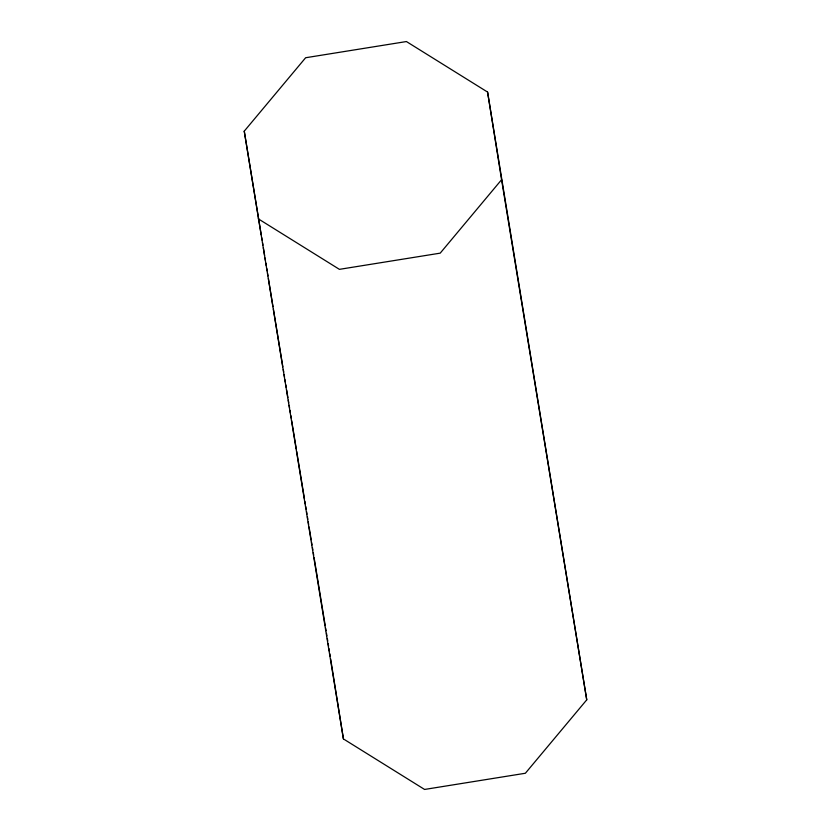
<?xml version="1.0" encoding="UTF-8"?>
<svg xmlns="http://www.w3.org/2000/svg" width="831" height="831" viewBox="0 0 831 831"><rect width="100%" height="100%" fill="white"/><g stroke="black" fill="none" stroke-linecap="round" stroke-linejoin="round"><path stroke-width="1.25" d="M244.252 131.163L305.631 57.744L406.421 41.55L487.579 92.075L586.748 699.837L525.369 773.256L424.579 789.45L343.421 738.925L244.252 131.163L261.246 234.934M487.579 92.075L501.571 179.725L440.201 253.154L339.412 269.348L258.244 218.813M501.571 179.725L586.748 699.837M261.672 237.489L262.087 240.055M262.503 242.621L262.928 245.176M263.344 247.742L264.601 255.429M265.027 257.994L265.442 260.55M265.868 263.115L266.284 265.681M266.699 268.236L267.125 270.802M267.54 273.368L267.966 275.923M268.382 278.489L272.994 306.67M273.42 309.236L282.852 366.876M283.278 369.442L283.693 372.008M284.119 374.563L284.534 377.129M284.95 379.694L285.376 382.25M285.791 384.815L286.217 387.381M286.633 389.936L287.89 397.623M288.315 400.189L288.731 402.744M289.146 405.31L289.572 407.876M289.988 410.431L290.403 412.997M290.829 415.562L291.245 418.118M291.671 420.683L296.283 448.865M296.698 451.43L304.468 498.829M304.884 501.394L305.299 503.95M305.725 506.515L306.14 509.081M306.566 511.636L306.982 514.202M307.397 516.757L307.823 519.323M308.239 521.889L308.654 524.444M309.08 527.01L311.178 539.818M311.594 542.383L312.02 544.949M312.435 547.504L312.851 550.07M313.277 552.636L313.692 555.191M314.118 557.757L325.233 625.65M325.648 628.215L326.074 630.781M326.49 633.336L326.905 635.902M327.331 638.457L327.746 641.023M328.172 643.589L328.588 646.144M329.003 648.71L329.429 651.275M329.834 653.81L330.239 656.355M330.645 658.89L343.421 738.925"/></g></svg>
